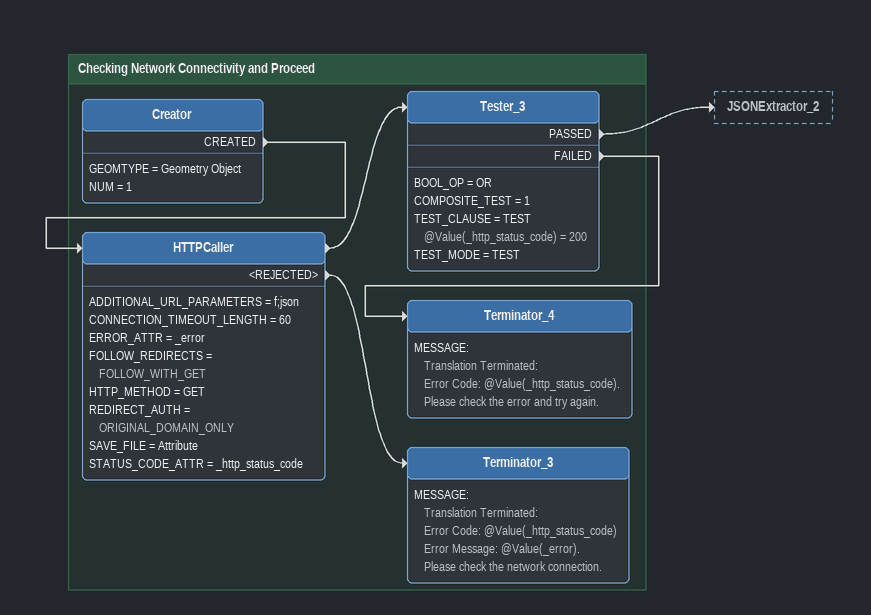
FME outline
Bookmark: Checking Network Connectivity and Proceed
Creator
    GEOMTYPE = Geometry Object
    NUM = 1
    CREATED -> HTTPCaller
HTTPCaller
    ADDITIONAL_URL_PARAMETERS = f;json
    CONNECTION_TIMEOUT_LENGTH = 60
    ERROR_ATTR = _error
    FOLLOW_REDIRECTS = FOLLOW_WITH_GET
    HTTP_METHOD = GET
    REDIRECT_AUTH = ORIGINAL_DOMAIN_ONLY
    SAVE_FILE = Attribute
    STATUS_CODE_ATTR = _http_status_code
    -> Tester_3
    <REJECTED> -> Terminator_3
Tester_3
    BOOL_OP = OR
    COMPOSITE_TEST = 1
    TEST_CLAUSE = TEST @Value(_http_status_code) = 200
    TEST_MODE = TEST
    PASSED -> JSONExtractor_2
    FAILED -> Terminator_4
Terminator_4
    MESSAGE:
      Translation Terminated:
      Error Code: @Value(_http_status_code). Please check the error and try again.
Terminator_3
    MESSAGE:
      Translation Terminated:
      Error Code: @Value(_http_status_code)
      Error Message: @Value(_error).
      Please check the network connection.
